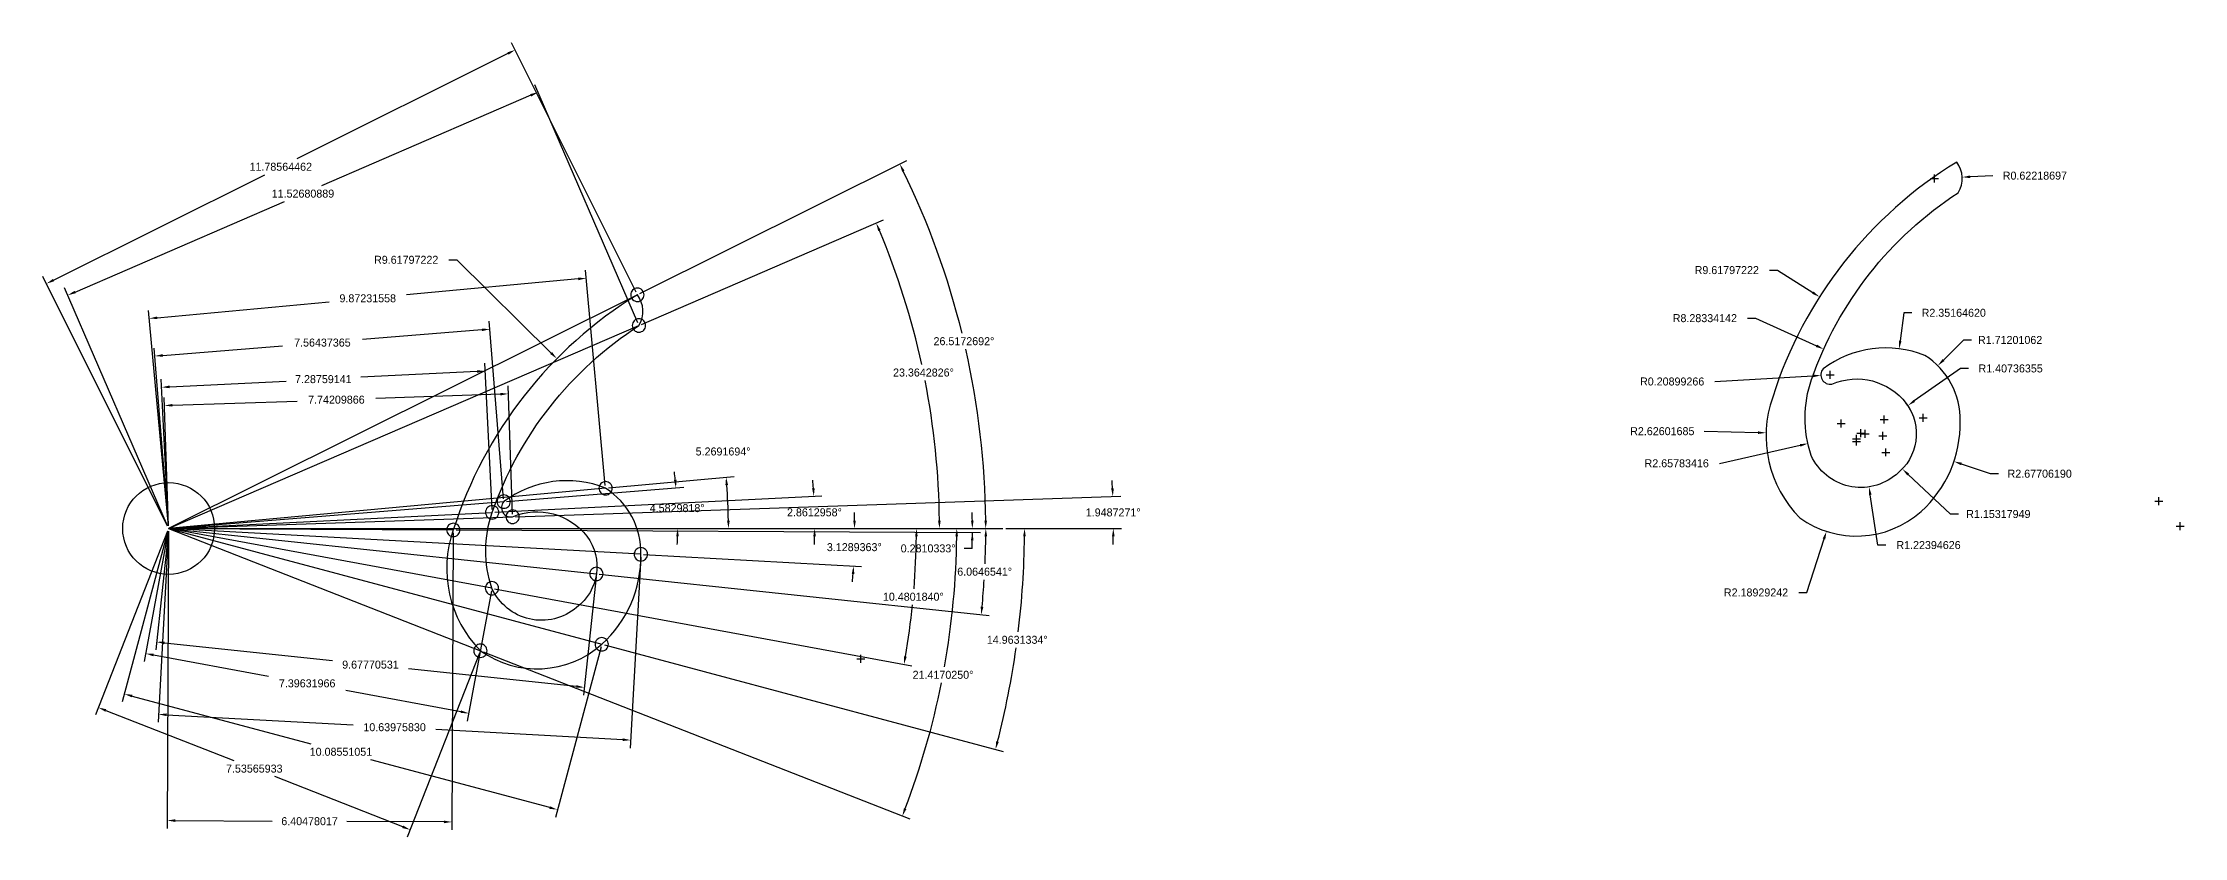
# Model space of a CAD drawing. Extents: x -28 to 148, y -35 to 11.
# Drawn here: x 99.7 to 147.88, y -6.95 to 10.94 of the extents above; entities that cross this region are included whole.
import ezdxf

# ---------------------------------------------------------------- set-up
doc = ezdxf.new("R2010")
doc.units = 0
doc.header["$MEASUREMENT"] = 0
doc.layers.get('0').update_dxf_attribs({"linetype": 'CONTINUOUS'})
doc.layers.get('Defpoints').update_dxf_attribs({"linetype": 'CONTINUOUS'})
doc.layers.add('DIMENSIONS', color=2, linetype='CONTINUOUS')
doc.layers.add('STRIPE-WHITE', color=7, linetype='CONTINUOUS')
doc.dimstyles.get("Standard").update_dxf_attribs({"dimtxt": 0.18, "dimasz": 0.18, "dimexe": 0.18, "dimexo": 0.0625, "dimgap": 0.09, "dimtad": 0, "dimtih": 1, "dimtoh": 1, "dimdec": 4, "dimzin": 0, "dimdsep": 46, "dimtxsty": 'Standard', "dimcen": 0.09, "dimadec": 0, "dimazin": 0, "dimtfac": 1, "dimtdec": 4, "dimtofl": 0, "dimtmove": 2, "dimatfit": 3, "dimfxl": 1, "dimtolj": 1, "dimtzin": 0, "dimarcsym": 0})

# ---------------------------------------------------------------- blocks, each defined once
blk = doc.blocks.new('*D125')
at = {"layer": 'Defpoints', "color": 0, "transparency": 16777216}
for p in [(110.327, 10.775), (113.077, 5.262), (102.532, 0)]:
    blk.add_point(p, dxfattribs=at)
at = {"layer": 'DIMENSIONS', "color": 0, "lineweight": -2, "transparency": 16777216}
for p, q in [((110.166, 10.694), (105.415, 8.324)), ((113.05, 5.318), (110.246, 10.936)), ((99.942, 5.593), (104.693, 7.964)), ((102.504, 0.056), (99.701, 5.674))]:
    blk.add_line(p, q, dxfattribs=at)
at = {"layer": 'DIMENSIONS', "color": 0, "transparency": 16777216}
for points in [[(110.152, 10.721), (110.179, 10.668), (110.327, 10.775)], [(99.929, 5.62), (99.955, 5.566), (99.781, 5.513)]]:
    blk.add_solid(points, dxfattribs=at)
at = {"layer": 'DIMENSIONS', "color": 0, "transparency": 16777216, "insert": (105.054, 8.144), "char_height": 0.18, "attachment_point": 5}
blk.add_mtext('\\A1;11.78564462', dxfattribs=at)
blk = doc.blocks.new('*D126')
at = {"layer": 'Defpoints', "color": 0, "transparency": 16777216}
for p in [(110.844, 9.824), (113.113, 4.571), (102.532, 0)]:
    blk.add_point(p, dxfattribs=at)
at = {"layer": 'DIMENSIONS', "color": 0, "lineweight": -2, "transparency": 16777216}
for p, q in [((110.679, 9.753), (105.97, 7.719)), ((113.088, 4.629), (110.773, 9.989)), ((100.428, 5.324), (105.137, 7.359)), ((102.507, 0.057), (100.191, 5.418))]:
    blk.add_line(p, q, dxfattribs=at)
at = {"layer": 'DIMENSIONS', "color": 0, "transparency": 16777216}
for points in [[(110.667, 9.78), (110.691, 9.725), (110.844, 9.824)], [(100.416, 5.352), (100.44, 5.297), (100.262, 5.253)]]:
    blk.add_solid(points, dxfattribs=at)
at = {"layer": 'DIMENSIONS', "color": 0, "transparency": 16777216, "insert": (105.553, 7.539), "char_height": 0.18, "attachment_point": 5}
blk.add_mtext('\\A1;11.52680889', dxfattribs=at)
blk = doc.blocks.new('*D127')
at = {"layer": 'Defpoints', "color": 0, "transparency": 16777216}
for p in [(102.532, 0), (108.936, -0.031), (102.499, -6.575)]:
    blk.add_point(p, dxfattribs=at)
at = {"layer": 'DIMENSIONS', "color": 0, "lineweight": -2, "transparency": 16777216}
for p, q in [((102.531, -0.062), (102.499, -6.755)), ((108.936, -0.094), (108.903, -6.787)), ((102.679, -6.576), (104.862, -6.587)), ((108.724, -6.606), (106.542, -6.595))]:
    blk.add_line(p, q, dxfattribs=at)
at = {"layer": 'DIMENSIONS', "color": 0, "transparency": 16777216}
for points in [[(102.68, -6.546), (102.679, -6.606), (102.499, -6.575)], [(108.724, -6.576), (108.724, -6.636), (108.904, -6.607)]]:
    blk.add_solid(points, dxfattribs=at)
at = {"layer": 'DIMENSIONS', "color": 0, "transparency": 16777216, "insert": (105.702, -6.591), "char_height": 0.18, "attachment_point": 5}
blk.add_mtext('\\A1;6.40478017', dxfattribs=at)
blk = doc.blocks.new('*D128')
at = {"layer": 'Defpoints', "color": 0, "transparency": 16777216}
for p in [(102.532, 0), (109.547, -2.752), (100.95, -4.031)]:
    blk.add_point(p, dxfattribs=at)
at = {"layer": 'DIMENSIONS', "color": 0, "lineweight": -2, "transparency": 16777216}
for p, q in [((102.509, -0.058), (100.885, -4.199)), ((109.524, -2.81), (107.9, -6.95)), ((101.118, -4.097), (103.999, -5.227)), ((107.798, -6.717), (104.917, -5.587))]:
    blk.add_line(p, q, dxfattribs=at)
at = {"layer": 'DIMENSIONS', "color": 0, "transparency": 16777216}
for points in [[(101.129, -4.069), (101.107, -4.125), (100.95, -4.031)], [(107.809, -6.689), (107.787, -6.745), (107.966, -6.783)]]:
    blk.add_solid(points, dxfattribs=at)
at = {"layer": 'DIMENSIONS', "color": 0, "transparency": 16777216, "insert": (104.458, -5.407), "char_height": 0.18, "attachment_point": 5}
blk.add_mtext('\\A1;7.53565933', dxfattribs=at)
blk = doc.blocks.new('*D129')
at = {"layer": 'Defpoints', "color": 0, "transparency": 16777216}
for p in [(102.532, 0), (112.275, -2.604), (101.536, -3.726)]:
    blk.add_point(p, dxfattribs=at)
at = {"layer": 'DIMENSIONS', "color": 0, "lineweight": -2, "transparency": 16777216}
for p, q in [((102.516, -0.06), (101.489, -3.9)), ((112.259, -2.664), (111.233, -6.504)), ((101.71, -3.772), (105.734, -4.848)), ((111.105, -6.283), (107.081, -5.208))]:
    blk.add_line(p, q, dxfattribs=at)
at = {"layer": 'DIMENSIONS', "color": 0, "transparency": 16777216}
for points in [[(101.717, -3.743), (101.702, -3.801), (101.536, -3.726)], [(111.113, -6.255), (111.098, -6.312), (111.279, -6.33)]]:
    blk.add_solid(points, dxfattribs=at)
at = {"layer": 'DIMENSIONS', "color": 0, "transparency": 16777216, "insert": (106.408, -5.028), "char_height": 0.18, "attachment_point": 5}
blk.add_mtext('\\A1;10.08551051', dxfattribs=at)
blk = doc.blocks.new('*D130')
at = {"layer": 'Defpoints', "color": 0, "transparency": 16777216}
for p in [(102.532, 0), (109.805, -1.345), (102.011, -2.814)]:
    blk.add_point(p, dxfattribs=at)
at = {"layer": 'DIMENSIONS', "color": 0, "lineweight": -2, "transparency": 16777216}
for p, q in [((102.52, -0.061), (101.978, -2.991)), ((109.793, -1.407), (109.251, -4.337)), ((102.188, -2.847), (104.778, -3.326)), ((109.107, -4.127), (106.518, -3.648))]:
    blk.add_line(p, q, dxfattribs=at)
at = {"layer": 'DIMENSIONS', "color": 0, "transparency": 16777216}
for points in [[(102.193, -2.818), (102.183, -2.877), (102.011, -2.814)], [(109.112, -4.097), (109.102, -4.156), (109.284, -4.16)]]:
    blk.add_solid(points, dxfattribs=at)
at = {"layer": 'DIMENSIONS', "color": 0, "transparency": 16777216, "insert": (105.648, -3.487), "char_height": 0.18, "attachment_point": 5}
blk.add_mtext('\\A1;7.39631966', dxfattribs=at)
blk = doc.blocks.new('*D131')
at = {"layer": 'Defpoints', "color": 0, "transparency": 16777216}
for p in [(102.532, 0), (113.156, -0.581), (102.303, -4.184)]:
    blk.add_point(p, dxfattribs=at)
at = {"layer": 'DIMENSIONS', "color": 0, "lineweight": -2, "transparency": 16777216}
for p, q in [((102.528, -0.062), (102.293, -4.364)), ((113.152, -0.643), (112.917, -4.945)), ((102.483, -4.194), (106.685, -4.424)), ((112.747, -4.755), (108.545, -4.525))]:
    blk.add_line(p, q, dxfattribs=at)
at = {"layer": 'DIMENSIONS', "color": 0, "transparency": 16777216}
for points in [[(102.484, -4.164), (102.481, -4.224), (102.303, -4.184)], [(112.749, -4.725), (112.745, -4.785), (112.927, -4.765)]]:
    blk.add_solid(points, dxfattribs=at)
at = {"layer": 'DIMENSIONS', "color": 0, "transparency": 16777216, "insert": (107.615, -4.475), "char_height": 0.18, "attachment_point": 5}
blk.add_mtext('\\A1;10.63975830', dxfattribs=at)
blk = doc.blocks.new('*D132')
at = {"layer": 'Defpoints', "color": 0, "transparency": 16777216}
for p in [(102.532, 0), (112.155, -1.022), (102.26, -2.555)]:
    blk.add_point(p, dxfattribs=at)
at = {"layer": 'DIMENSIONS', "color": 0, "lineweight": -2, "transparency": 16777216}
for p, q in [((102.525, -0.062), (102.241, -2.734)), ((112.149, -1.085), (111.865, -3.756)), ((102.439, -2.574), (106.217, -2.975)), ((111.705, -3.558), (107.927, -3.157))]:
    blk.add_line(p, q, dxfattribs=at)
at = {"layer": 'DIMENSIONS', "color": 0, "transparency": 16777216}
for points in [[(102.442, -2.544), (102.436, -2.603), (102.26, -2.555)], [(111.708, -3.528), (111.702, -3.588), (111.884, -3.577)]]:
    blk.add_solid(points, dxfattribs=at)
at = {"layer": 'DIMENSIONS', "color": 0, "transparency": 16777216, "insert": (107.072, -3.066), "char_height": 0.18, "attachment_point": 5}
blk.add_mtext('\\A1;9.67770531', dxfattribs=at)
blk = doc.blocks.new('*D133')
at = {"layer": 'Defpoints', "color": 0, "transparency": 16777216}
for p in [(102.096, 4.729), (112.362, 0.907), (102.532, 0)]:
    blk.add_point(p, dxfattribs=at)
at = {"layer": 'DIMENSIONS', "color": 0, "lineweight": -2, "transparency": 16777216}
for p, q in [((112.356, 0.969), (111.91, 5.815)), ((111.747, 5.619), (107.881, 5.263)), ((102.526, 0.062), (102.079, 4.908)), ((102.275, 4.746), (106.141, 5.102))]:
    blk.add_line(p, q, dxfattribs=at)
at = {"layer": 'DIMENSIONS', "color": 0, "transparency": 16777216}
for points in [[(111.744, 5.649), (111.75, 5.589), (111.926, 5.636)], [(102.272, 4.775), (102.277, 4.716), (102.096, 4.729)]]:
    blk.add_solid(points, dxfattribs=at)
at = {"layer": 'DIMENSIONS', "color": 0, "transparency": 16777216, "insert": (107.011, 5.182), "char_height": 0.18, "attachment_point": 5}
blk.add_mtext('\\A1;9.87231558', dxfattribs=at)
blk = doc.blocks.new('*D134')
at = {"layer": 'Defpoints', "color": 0, "transparency": 16777216}
for p in [(102.22, 3.883), (110.072, 0.604), (102.532, 0)]:
    blk.add_point(p, dxfattribs=at)
at = {"layer": 'DIMENSIONS', "color": 0, "lineweight": -2, "transparency": 16777216}
for p, q in [((109.581, 4.473), (106.891, 4.257)), ((110.067, 0.667), (109.746, 4.666)), ((102.527, 0.062), (102.206, 4.062)), ((102.4, 3.897), (105.091, 4.113))]:
    blk.add_line(p, q, dxfattribs=at)
at = {"layer": 'DIMENSIONS', "color": 0, "transparency": 16777216}
for points in [[(109.579, 4.503), (109.584, 4.443), (109.761, 4.487)], [(102.397, 3.927), (102.402, 3.867), (102.22, 3.883)]]:
    blk.add_solid(points, dxfattribs=at)
at = {"layer": 'DIMENSIONS', "color": 0, "transparency": 16777216, "insert": (105.991, 4.185), "char_height": 0.18, "attachment_point": 5}
blk.add_mtext('\\A1;7.56437365', dxfattribs=at)
blk = doc.blocks.new('*D135')
at = {"layer": 'Defpoints', "color": 0, "transparency": 16777216}
for p in [(102.373, 3.18), (102.532, 0), (109.81, 0.364)]:
    blk.add_point(p, dxfattribs=at)
at = {"layer": 'DIMENSIONS', "color": 0, "lineweight": -2, "transparency": 16777216}
for p, q in [((109.471, 3.535), (106.852, 3.404)), ((109.807, 0.426), (109.642, 3.723)), ((102.529, 0.062), (102.364, 3.36)), ((102.552, 3.189), (105.172, 3.32))]:
    blk.add_line(p, q, dxfattribs=at)
at = {"layer": 'DIMENSIONS', "color": 0, "transparency": 16777216}
for points in [[(109.47, 3.565), (109.473, 3.505), (109.651, 3.544)], [(102.551, 3.219), (102.554, 3.159), (102.373, 3.18)]]:
    blk.add_solid(points, dxfattribs=at)
at = {"layer": 'DIMENSIONS', "color": 0, "transparency": 16777216, "insert": (106.012, 3.362), "char_height": 0.18, "attachment_point": 5}
blk.add_mtext('\\A1;7.28759141', dxfattribs=at)
blk = doc.blocks.new('*D136')
at = {"layer": 'Defpoints', "color": 0, "transparency": 16777216}
for p in [(102.437, 2.768), (102.532, 0), (110.269, 0.263)]:
    blk.add_point(p, dxfattribs=at)
at = {"layer": 'DIMENSIONS', "color": 0, "lineweight": -2, "transparency": 16777216}
for p, q in [((102.53, 0.062), (102.431, 2.948)), ((109.995, 3.025), (107.191, 2.93)), ((110.267, 0.326), (110.169, 3.211)), ((102.617, 2.774), (105.421, 2.87))]:
    blk.add_line(p, q, dxfattribs=at)
at = {"layer": 'DIMENSIONS', "color": 0, "transparency": 16777216}
for points in [[(109.994, 3.055), (109.996, 2.995), (110.175, 3.032)], [(102.616, 2.804), (102.618, 2.744), (102.437, 2.768)]]:
    blk.add_solid(points, dxfattribs=at)
at = {"layer": 'DIMENSIONS', "color": 0, "transparency": 16777216, "insert": (106.306, 2.9), "char_height": 0.18, "attachment_point": 5}
blk.add_mtext('\\A1;7.74209866', dxfattribs=at)
blk = doc.blocks.new('*D137')
at = {"layer": 'Defpoints', "color": 0, "transparency": 16777216}
for p in [(113.077, 5.262), (120.697, 2.825), (102.532, 0), (102.532, 0), (121.301, 0)]:
    blk.add_point(p, dxfattribs=at)
at = {"layer": 'DIMENSIONS', "color": 0, "lineweight": -2, "transparency": 16777216}
blk.add_line((113.133, 5.29), (119.142, 8.288), dxfattribs=at)
for start, end in [(13.8357, 25.9563), (0.561, 12.6829)]:
    blk.add_arc((102.532, 0), 18.383, start, end, dxfattribs=at)
at = {"layer": 'DIMENSIONS', "color": 0, "transparency": 16777216}
for points in [[(119.034, 8.033), (119.088, 8.059), (118.981, 8.208)], [(120.944, 0.18), (120.884, 0.18), (120.915, 0)]]:
    blk.add_solid(points, dxfattribs=at)
at = {"layer": 'DIMENSIONS', "color": 0, "transparency": 16777216, "insert": (120.425, 4.216), "char_height": 0.18, "attachment_point": 5}
blk.add_mtext('\\A1;26.5172692°', dxfattribs=at)
blk = doc.blocks.new('*D138')
at = {"layer": 'Defpoints', "color": 0, "transparency": 16777216}
for p in [(113.113, 4.571), (119.713, 2.35), (102.532, 0), (102.532, 0), (121.301, 0)]:
    blk.add_point(p, dxfattribs=at)
at = {"layer": 'DIMENSIONS', "color": 0, "lineweight": -2, "transparency": 16777216}
blk.add_line((113.171, 4.596), (118.617, 6.949), dxfattribs=at)
for start, end in [(12.2901, 22.7696), (0.5947, 11.0755)]:
    blk.add_arc((102.532, 0), 17.342, start, end, dxfattribs=at)
at = {"layer": 'DIMENSIONS', "color": 0, "transparency": 16777216}
for points in [[(118.494, 6.7), (118.549, 6.723), (118.451, 6.877)], [(119.902, 0.18), (119.842, 0.18), (119.873, 0)]]:
    blk.add_solid(points, dxfattribs=at)
at = {"layer": 'DIMENSIONS', "color": 0, "transparency": 16777216, "insert": (119.514, 3.511), "char_height": 0.18, "attachment_point": 5}
blk.add_mtext('\\A1;23.3642826°', dxfattribs=at)
blk = doc.blocks.new('*D140')
at = {"layer": 'Defpoints', "color": 0, "transparency": 16777216}
for p in [(102.532, 0), (102.532, 0), (121.301, 0), (108.936, -0.031), (120.614, -0.03)]:
    blk.add_point(p, dxfattribs=at)
at = {"layer": 'DIMENSIONS', "color": 0, "lineweight": -2, "transparency": 16777216}
for p, q in [((108.999, -0.032), (120.794, -0.09)), ((120.609, -0.449), (120.429, -0.449))]:
    blk.add_line(p, q, dxfattribs=at)
for start, end in [(0.5703, 1.1407), (358.5783, 359.719), (358.5783, 359.1486)]:
    blk.add_arc((102.532, 0), 18.083, start, end, dxfattribs=at)
at = {"layer": 'DIMENSIONS', "color": 0, "transparency": 16777216}
for points in [[(120.643, 0.18), (120.583, 0.18), (120.614, 0)], [(120.582, -0.268), (120.642, -0.269), (120.614, -0.089)]]:
    blk.add_solid(points, dxfattribs=at)
at = {"layer": 'DIMENSIONS', "color": 0, "transparency": 16777216, "insert": (119.619, -0.449), "char_height": 0.18, "attachment_point": 5}
blk.add_mtext('\\A1;0.2810333°', dxfattribs=at)
blk = doc.blocks.new('*D141')
at = {"layer": 'Defpoints', "color": 0, "transparency": 16777216}
for p in [(102.532, 0), (102.532, 0), (121.301, 0), (113.156, -0.581), (117.954, -0.562)]:
    blk.add_point(p, dxfattribs=at)
at = {"layer": 'DIMENSIONS', "color": 0, "lineweight": -2, "transparency": 16777216}
blk.add_line((113.218, -0.584), (118.12, -0.852), dxfattribs=at)
for start, end in [(0.6683, 1.3366), (355.5345, 356.2028)]:
    blk.add_arc((102.532, 0), 15.432, start, end, dxfattribs=at)
at = {"layer": 'DIMENSIONS', "color": 0, "transparency": 16777216}
for points in [[(117.993, 0.18), (117.933, 0.18), (117.964, 0)], [(117.9, -1.02), (117.96, -1.024), (117.941, -0.842)]]:
    blk.add_solid(points, dxfattribs=at)
at = {"layer": 'DIMENSIONS', "color": 0, "transparency": 16777216, "insert": (117.958, -0.421), "char_height": 0.18, "attachment_point": 5}
blk.add_mtext('\\A1;3.1289363°', dxfattribs=at)
blk = doc.blocks.new('*D142')
at = {"layer": 'Defpoints', "color": 0, "transparency": 16777216}
for p in [(102.532, 0), (102.532, 0), (121.301, 0), (112.155, -1.022), (120.871, -1.296)]:
    blk.add_point(p, dxfattribs=at)
at = {"layer": 'DIMENSIONS', "color": 0, "lineweight": -2, "transparency": 16777216}
blk.add_line((112.217, -1.029), (120.993, -1.961), dxfattribs=at)
for start, end in [(357.5293, 359.439), (354.4963, 356.4058)]:
    blk.add_arc((102.532, 0), 18.385, start, end, dxfattribs=at)
at = {"layer": 'DIMENSIONS', "color": 0, "transparency": 16777216}
for points in [[(120.886, -0.18), (120.946, -0.18), (120.917, 0)], [(120.862, -1.766), (120.802, -1.76), (120.814, -1.942)]]:
    blk.add_solid(points, dxfattribs=at)
at = {"layer": 'DIMENSIONS', "color": 0, "transparency": 16777216, "insert": (120.891, -0.973), "char_height": 0.18, "attachment_point": 5}
blk.add_mtext('\\A1;6.0646541°', dxfattribs=at)
blk = doc.blocks.new('*D143')
at = {"layer": 'Defpoints', "color": 0, "transparency": 16777216}
for p in [(102.532, 0), (102.532, 0), (121.301, 0), (112.275, -2.604), (121.497, -3.336)]:
    blk.add_point(p, dxfattribs=at)
at = {"layer": 'DIMENSIONS', "color": 0, "lineweight": -2, "transparency": 16777216}
for p, q in [((121.364, 0), (121.968, 0)), ((112.336, -2.62), (121.309, -5.018))]:
    blk.add_line(p, q, dxfattribs=at)
for start, end in [(353.0583, 359.4644), (345.5725, 351.9779)]:
    blk.add_arc((102.532, 0), 19.256, start, end, dxfattribs=at)
at = {"layer": 'DIMENSIONS', "color": 0, "transparency": 16777216}
for points in [[(121.757, -0.18), (121.817, -0.18), (121.788, 0)], [(121.209, -4.805), (121.151, -4.79), (121.135, -4.972)]]:
    blk.add_solid(points, dxfattribs=at)
at = {"layer": 'DIMENSIONS', "color": 0, "transparency": 16777216, "insert": (121.624, -2.507), "char_height": 0.18, "attachment_point": 5}
blk.add_mtext('\\A1;14.9631334°', dxfattribs=at)
blk = doc.blocks.new('*D144')
at = {"layer": 'Defpoints', "color": 0, "transparency": 16777216}
for p in [(102.532, 0), (102.532, 0), (121.301, 0), (109.805, -1.345), (119.231, -2.047)]:
    blk.add_point(p, dxfattribs=at)
at = {"layer": 'DIMENSIONS', "color": 0, "lineweight": -2, "transparency": 16777216}
blk.add_line((109.866, -1.357), (119.252, -3.093), dxfattribs=at)
for start, end in [(355.3752, 359.387), (350.1328, 354.144)]:
    blk.add_arc((102.532, 0), 16.824, start, end, dxfattribs=at)
at = {"layer": 'DIMENSIONS', "color": 0, "transparency": 16777216}
for points in [[(119.325, -0.18), (119.385, -0.18), (119.356, 0)], [(119.137, -2.888), (119.078, -2.878), (119.075, -3.06)]]:
    blk.add_solid(points, dxfattribs=at)
at = {"layer": 'DIMENSIONS', "color": 0, "transparency": 16777216, "insert": (119.286, -1.537), "char_height": 0.18, "attachment_point": 5}
blk.add_mtext('\\A1;10.4801840°', dxfattribs=at)
blk = doc.blocks.new('*D145')
at = {"layer": 'Defpoints', "color": 0, "transparency": 16777216}
for p in [(102.532, 0), (102.532, 0), (121.301, 0), (109.547, -2.752), (119.715, -4.373)]:
    blk.add_point(p, dxfattribs=at)
at = {"layer": 'DIMENSIONS', "color": 0, "lineweight": -2, "transparency": 16777216}
blk.add_line((109.605, -2.774), (119.206, -6.54), dxfattribs=at)
for start, end in [(349.8829, 359.4184), (339.1646, 348.6989)]:
    blk.add_arc((102.532, 0), 17.731, start, end, dxfattribs=at)
at = {"layer": 'DIMENSIONS', "color": 0, "transparency": 16777216}
for points in [[(120.232, -0.18), (120.292, -0.18), (120.263, 0)], [(119.131, -6.318), (119.075, -6.296), (119.038, -6.475)]]:
    blk.add_solid(points, dxfattribs=at)
at = {"layer": 'DIMENSIONS', "color": 0, "transparency": 16777216, "insert": (119.954, -3.295), "char_height": 0.18, "attachment_point": 5}
blk.add_mtext('\\A1;21.4170250°', dxfattribs=at)
blk = doc.blocks.new('*D146')
at = {"layer": 'Defpoints', "color": 0, "transparency": 16777216}
for p in [(112.362, 0.907), (102.532, 0), (102.532, 0), (115.12, 0.386), (121.301, 0)]:
    blk.add_point(p, dxfattribs=at)
at = {"layer": 'DIMENSIONS', "color": 0, "lineweight": -2, "transparency": 16777216}
blk.add_line((112.424, 0.912), (115.252, 1.173), dxfattribs=at)
blk.add_arc((102.532, 0), 12.594, 0.8189, 4.4503, dxfattribs=at)
at = {"layer": 'DIMENSIONS', "color": 0, "transparency": 16777216}
for points in [[(115.058, 0.975), (115.118, 0.98), (115.073, 1.157)], [(115.155, 0.18), (115.095, 0.18), (115.126, 0)]]:
    blk.add_solid(points, dxfattribs=at)
at = {"layer": 'DIMENSIONS', "color": 0, "transparency": 16777216, "insert": (115.006, 1.733), "char_height": 0.18, "attachment_point": 5}
blk.add_mtext('\\A1;5.2691694°', dxfattribs=at)
blk = doc.blocks.new('*D147')
at = {"layer": 'Defpoints', "color": 0, "transparency": 16777216}
for p in [(110.072, 0.604), (102.532, 0), (102.532, 0), (113.978, 0.305), (121.301, 0)]:
    blk.add_point(p, dxfattribs=at)
at = {"layer": 'DIMENSIONS', "color": 0, "lineweight": -2, "transparency": 16777216}
blk.add_line((110.134, 0.609), (114.125, 0.929), dxfattribs=at)
for start, end in [(5.4837, 6.3844), (358.1986, 359.0993)]:
    blk.add_arc((102.532, 0), 11.45, start, end, dxfattribs=at)
at = {"layer": 'DIMENSIONS', "color": 0, "transparency": 16777216}
for points in [[(113.959, 1.097), (113.899, 1.092), (113.945, 0.915)], [(113.95, -0.18), (114.01, -0.18), (113.982, 0)]]:
    blk.add_solid(points, dxfattribs=at)
at = {"layer": 'DIMENSIONS', "color": 0, "transparency": 16777216, "insert": (113.973, 0.458), "char_height": 0.18, "attachment_point": 5}
blk.add_mtext('\\A1;4.5829818°', dxfattribs=at)
blk = doc.blocks.new('*D148')
at = {"layer": 'Defpoints', "color": 0, "transparency": 16777216}
for p in [(102.532, 0), (102.532, 0), (109.81, 0.364), (117.063, 0.242), (121.301, 0)]:
    blk.add_point(p, dxfattribs=at)
at = {"layer": 'DIMENSIONS', "color": 0, "lineweight": -2, "transparency": 16777216}
blk.add_line((109.873, 0.367), (117.227, 0.734), dxfattribs=at)
for start, end in [(3.5709, 4.2805), (358.5808, 359.2904)]:
    blk.add_arc((102.532, 0), 14.534, start, end, dxfattribs=at)
at = {"layer": 'DIMENSIONS', "color": 0, "transparency": 16777216}
for points in [[(117.067, 0.907), (117.007, 0.904), (117.047, 0.725)], [(117.034, -0.18), (117.094, -0.18), (117.065, 0)]]:
    blk.add_solid(points, dxfattribs=at)
at = {"layer": 'DIMENSIONS', "color": 0, "transparency": 16777216, "insert": (117.061, 0.363), "char_height": 0.18, "attachment_point": 5}
blk.add_mtext('\\A1;2.8612958°', dxfattribs=at)
blk = doc.blocks.new('*D149')
at = {"layer": 'Defpoints', "color": 0, "transparency": 16777216}
for p in [(102.532, 0), (102.532, 0), (110.269, 0.263), (121.301, 0), (123.785, 0.241)]:
    blk.add_point(p, dxfattribs=at)
at = {"layer": 'DIMENSIONS', "color": 0, "lineweight": -2, "transparency": 16777216}
for p, q in [((110.332, 0.265), (123.953, 0.729)), ((121.364, 0), (123.966, 0))]:
    blk.add_line(p, q, dxfattribs=at)
for start, end in [(2.434, 2.9192), (359.0295, 359.5148)]:
    blk.add_arc((102.532, 0), 21.254, start, end, dxfattribs=at)
at = {"layer": 'DIMENSIONS', "color": 0, "transparency": 16777216}
for points in [[(123.797, 0.904), (123.737, 0.901), (123.774, 0.723)], [(123.755, -0.18), (123.815, -0.18), (123.786, 0)]]:
    blk.add_solid(points, dxfattribs=at)
at = {"layer": 'DIMENSIONS', "color": 0, "transparency": 16777216, "insert": (123.783, 0.361), "char_height": 0.18, "attachment_point": 5}
blk.add_mtext('\\A1;1.9487271°', dxfattribs=at)
blk = doc.blocks.new('*D150')
at = {"layer": 'Defpoints', "color": 0, "transparency": 16777216}
for p in [(111.265, 3.825), (118.105, -2.938)]:
    blk.add_point(p, dxfattribs=at)
at = {"layer": 'DIMENSIONS', "color": 0, "lineweight": -2, "transparency": 16777216}
for p, q in [((108.836, 6.049), (109.016, 6.049)), ((109.016, 6.049), (111.137, 3.951)), ((118.105, -3.028), (118.105, -2.848)), ((118.015, -2.938), (118.195, -2.938))]:
    blk.add_line(p, q, dxfattribs=at)
at = {"layer": 'DIMENSIONS', "color": 0, "transparency": 16777216}
blk.add_solid([(111.159, 3.973), (111.116, 3.93), (111.265, 3.825)], dxfattribs=at)
at = {"layer": 'DIMENSIONS', "color": 0, "transparency": 16777216, "insert": (107.876, 6.049), "char_height": 0.18, "attachment_point": 5}
blk.add_mtext('\\A1;R9.61797222', dxfattribs=at)
blk = doc.blocks.new('*D151')
at = {"layer": 'Defpoints', "color": 0, "transparency": 16777216}
for p in [(138.472, 2.154), (141.097, 2.086)]:
    blk.add_point(p, dxfattribs=at)
at = {"layer": 'DIMENSIONS', "color": 0, "lineweight": -2, "transparency": 16777216}
for p, q in [((137.082, 2.19), (138.292, 2.158)), ((141.007, 2.086), (141.187, 2.086)), ((141.097, 1.996), (141.097, 2.176))]:
    blk.add_line(p, q, dxfattribs=at)
at = {"layer": 'DIMENSIONS', "color": 0, "transparency": 16777216}
blk.add_solid([(138.293, 2.188), (138.291, 2.128), (138.472, 2.154)], dxfattribs=at)
at = {"layer": 'DIMENSIONS', "color": 0, "transparency": 16777216, "insert": (136.137, 2.19), "char_height": 0.18, "attachment_point": 5}
blk.add_mtext('\\A1;R2.62601685', dxfattribs=at)
blk = doc.blocks.new('*D152')
at = {"layer": 'Defpoints', "color": 0, "transparency": 16777216}
for p in [(140.505, 2.019), (139.831, -0.064)]:
    blk.add_point(p, dxfattribs=at)
at = {"layer": 'DIMENSIONS', "color": 0, "lineweight": -2, "transparency": 16777216}
for p, q in [((140.415, 2.019), (140.595, 2.019)), ((140.505, 1.929), (140.505, 2.109)), ((139.386, -1.441), (139.776, -0.236)), ((139.206, -1.441), (139.386, -1.441))]:
    blk.add_line(p, q, dxfattribs=at)
at = {"layer": 'DIMENSIONS', "color": 0, "transparency": 16777216}
blk.add_solid([(139.747, -0.226), (139.804, -0.245), (139.831, -0.064)], dxfattribs=at)
at = {"layer": 'DIMENSIONS', "color": 0, "transparency": 16777216, "insert": (138.246, -1.441), "char_height": 0.18, "attachment_point": 5}
blk.add_mtext('\\A1;R2.18929242', dxfattribs=at)
blk = doc.blocks.new('*D153')
at = {"layer": 'Defpoints', "color": 0, "transparency": 16777216}
for p in [(140.163, 2.367), (142.699, 1.51)]:
    blk.add_point(p, dxfattribs=at)
at = {"layer": 'DIMENSIONS', "color": 0, "lineweight": -2, "transparency": 16777216}
for p, q in [((140.163, 2.277), (140.163, 2.457)), ((140.073, 2.367), (140.253, 2.367)), ((143.518, 1.233), (142.87, 1.452)), ((143.698, 1.233), (143.518, 1.233))]:
    blk.add_line(p, q, dxfattribs=at)
at = {"layer": 'DIMENSIONS', "color": 0, "transparency": 16777216}
blk.add_solid([(142.879, 1.481), (142.86, 1.424), (142.699, 1.51)], dxfattribs=at)
at = {"layer": 'DIMENSIONS', "color": 0, "transparency": 16777216, "insert": (144.628, 1.233), "char_height": 0.18, "attachment_point": 5}
blk.add_mtext('\\A1;R2.67706190', dxfattribs=at)
blk = doc.blocks.new('*D154')
at = {"layer": 'Defpoints', "color": 0, "transparency": 16777216}
for p in [(142.336, 3.665), (141.128, 2.451)]:
    blk.add_point(p, dxfattribs=at)
at = {"layer": 'DIMENSIONS', "color": 0, "lineweight": -2, "transparency": 16777216}
for p, q in [((142.913, 4.244), (142.463, 3.792)), ((143.093, 4.244), (142.913, 4.244)), ((141.038, 2.451), (141.218, 2.451)), ((141.128, 2.361), (141.128, 2.541))]:
    blk.add_line(p, q, dxfattribs=at)
at = {"layer": 'DIMENSIONS', "color": 0, "transparency": 16777216}
blk.add_solid([(142.442, 3.814), (142.484, 3.771), (142.336, 3.665)], dxfattribs=at)
at = {"layer": 'DIMENSIONS', "color": 0, "transparency": 16777216, "insert": (143.963, 4.244), "char_height": 0.18, "attachment_point": 5}
blk.add_mtext('\\A1;R1.71201062', dxfattribs=at)
blk = doc.blocks.new('*D155')
at = {"layer": 'Defpoints', "color": 0, "transparency": 16777216}
for p in [(141.467, 4.047), (141.169, 1.715)]:
    blk.add_point(p, dxfattribs=at)
at = {"layer": 'DIMENSIONS', "color": 0, "lineweight": -2, "transparency": 16777216}
for p, q in [((141.57, 4.856), (141.49, 4.226)), ((141.75, 4.856), (141.57, 4.856)), ((141.079, 1.715), (141.259, 1.715)), ((141.169, 1.625), (141.169, 1.805))]:
    blk.add_line(p, q, dxfattribs=at)
at = {"layer": 'DIMENSIONS', "color": 0, "transparency": 16777216}
blk.add_solid([(141.46, 4.23), (141.52, 4.222), (141.467, 4.047)], dxfattribs=at)
at = {"layer": 'DIMENSIONS', "color": 0, "transparency": 16777216, "insert": (142.695, 4.856), "char_height": 0.18, "attachment_point": 5}
blk.add_mtext('\\A1;R2.35164620', dxfattribs=at)
blk = doc.blocks.new('*D156')
at = {"layer": 'Defpoints', "color": 0, "transparency": 16777216}
for p in [(139.706, 3.446), (139.915, 3.458)]:
    blk.add_point(p, dxfattribs=at)
at = {"layer": 'DIMENSIONS', "color": 0, "lineweight": -2, "transparency": 16777216}
for p, q in [((137.319, 3.309), (139.527, 3.436)), ((139.825, 3.458), (140.005, 3.458)), ((139.915, 3.368), (139.915, 3.548))]:
    blk.add_line(p, q, dxfattribs=at)
at = {"layer": 'DIMENSIONS', "color": 0, "transparency": 16777216}
blk.add_solid([(139.525, 3.466), (139.528, 3.406), (139.706, 3.446)], dxfattribs=at)
at = {"layer": 'DIMENSIONS', "color": 0, "transparency": 16777216, "insert": (136.359, 3.309), "char_height": 0.18, "attachment_point": 5}
blk.add_mtext('\\A1;R0.20899266', dxfattribs=at)
blk = doc.blocks.new('*D157')
at = {"layer": 'Defpoints', "color": 0, "transparency": 16777216}
for p in [(141.66, 2.768), (140.508, 1.96)]:
    blk.add_point(p, dxfattribs=at)
at = {"layer": 'DIMENSIONS', "color": 0, "lineweight": -2, "transparency": 16777216}
for p, q in [((142.849, 3.603), (141.807, 2.872)), ((143.029, 3.603), (142.849, 3.603)), ((140.418, 1.96), (140.598, 1.96)), ((140.508, 1.87), (140.508, 2.05))]:
    blk.add_line(p, q, dxfattribs=at)
blk.add_arc((140.508, 1.96), 1.407, 27.7536, 37.5098, dxfattribs=at)
at = {"layer": 'DIMENSIONS', "color": 0, "transparency": 16777216}
blk.add_solid([(141.79, 2.896), (141.824, 2.847), (141.66, 2.768)], dxfattribs=at)
at = {"layer": 'DIMENSIONS', "color": 0, "transparency": 16777216, "insert": (143.974, 3.603), "char_height": 0.18, "attachment_point": 5}
blk.add_mtext('\\A1;R1.40736355', dxfattribs=at)
blk = doc.blocks.new('*D158')
at = {"layer": 'Defpoints', "color": 0, "transparency": 16777216}
for p in [(140.698, 2.13), (141.538, 1.341)]:
    blk.add_point(p, dxfattribs=at)
at = {"layer": 'DIMENSIONS', "color": 0, "lineweight": -2, "transparency": 16777216}
for p, q in [((140.608, 2.13), (140.788, 2.13)), ((140.698, 2.04), (140.698, 2.22)), ((142.618, 0.325), (141.669, 1.217)), ((142.798, 0.325), (142.618, 0.325))]:
    blk.add_line(p, q, dxfattribs=at)
at = {"layer": 'DIMENSIONS', "color": 0, "transparency": 16777216}
blk.add_solid([(141.69, 1.239), (141.649, 1.195), (141.538, 1.341)], dxfattribs=at)
at = {"layer": 'DIMENSIONS', "color": 0, "transparency": 16777216, "insert": (143.698, 0.325), "char_height": 0.18, "attachment_point": 5}
blk.add_mtext('\\A1;R1.15317949', dxfattribs=at)
blk = doc.blocks.new('*D159')
at = {"layer": 'Defpoints', "color": 0, "transparency": 16777216}
for p in [(140.605, 2.147), (140.788, 0.936)]:
    blk.add_point(p, dxfattribs=at)
at = {"layer": 'DIMENSIONS', "color": 0, "lineweight": -2, "transparency": 16777216}
for p, q in [((140.515, 2.147), (140.695, 2.147)), ((140.605, 2.057), (140.605, 2.237)), ((140.987, -0.374), (140.815, 0.758)), ((141.167, -0.374), (140.987, -0.374))]:
    blk.add_line(p, q, dxfattribs=at)
at = {"layer": 'DIMENSIONS', "color": 0, "transparency": 16777216}
blk.add_solid([(140.845, 0.763), (140.786, 0.754), (140.788, 0.936)], dxfattribs=at)
at = {"layer": 'DIMENSIONS', "color": 0, "transparency": 16777216, "insert": (142.127, -0.374), "char_height": 0.18, "attachment_point": 5}
blk.add_mtext('\\A1;R1.22394626', dxfattribs=at)
blk = doc.blocks.new('*D160')
at = {"layer": 'Defpoints', "color": 0, "transparency": 16777216}
for p in [(142.008, 2.491), (139.414, 1.912)]:
    blk.add_point(p, dxfattribs=at)
at = {"layer": 'DIMENSIONS', "color": 0, "lineweight": -2, "transparency": 16777216}
for p, q in [((141.918, 2.491), (142.098, 2.491)), ((142.008, 2.401), (142.008, 2.581)), ((137.421, 1.467), (139.238, 1.873))]:
    blk.add_line(p, q, dxfattribs=at)
at = {"layer": 'DIMENSIONS', "color": 0, "transparency": 16777216}
blk.add_solid([(139.232, 1.902), (139.245, 1.844), (139.414, 1.912)], dxfattribs=at)
at = {"layer": 'DIMENSIONS', "color": 0, "transparency": 16777216, "insert": (136.461, 1.467), "char_height": 0.18, "attachment_point": 5}
blk.add_mtext('\\A1;R2.65783416', dxfattribs=at)
blk = doc.blocks.new('*D161')
at = {"layer": 'Defpoints', "color": 0, "transparency": 16777216}
for p in [(139.769, 4.039), (147.312, 0.616)]:
    blk.add_point(p, dxfattribs=at)
at = {"layer": 'DIMENSIONS', "color": 0, "lineweight": -2, "transparency": 16777216}
for p, q in [((138.055, 4.735), (138.235, 4.735)), ((138.235, 4.735), (139.605, 4.114)), ((147.222, 0.616), (147.402, 0.616)), ((147.312, 0.526), (147.312, 0.706))]:
    blk.add_line(p, q, dxfattribs=at)
at = {"layer": 'DIMENSIONS', "color": 0, "transparency": 16777216}
blk.add_solid([(139.618, 4.141), (139.593, 4.086), (139.769, 4.039)], dxfattribs=at)
at = {"layer": 'DIMENSIONS', "color": 0, "transparency": 16777216, "insert": (137.095, 4.735), "char_height": 0.18, "attachment_point": 5}
blk.add_mtext('\\A1;R8.28334142', dxfattribs=at)
blk = doc.blocks.new('*D162')
at = {"layer": 'Defpoints', "color": 0, "transparency": 16777216}
for p in [(142.263, 7.88), (142.884, 7.91)]:
    blk.add_point(p, dxfattribs=at)
at = {"layer": 'DIMENSIONS', "color": 0, "lineweight": -2, "transparency": 16777216}
for p, q in [((142.173, 7.88), (142.353, 7.88)), ((142.263, 7.79), (142.263, 7.97)), ((143.575, 7.944), (143.064, 7.919))]:
    blk.add_line(p, q, dxfattribs=at)
at = {"layer": 'DIMENSIONS', "color": 0, "transparency": 16777216}
blk.add_solid([(143.063, 7.949), (143.066, 7.889), (142.884, 7.91)], dxfattribs=at)
at = {"layer": 'DIMENSIONS', "color": 0, "transparency": 16777216, "insert": (144.52, 7.944), "char_height": 0.18, "attachment_point": 5}
blk.add_mtext('\\A1;R0.62218697', dxfattribs=at)
blk = doc.blocks.new('*D163')
at = {"layer": 'Defpoints', "color": 0, "transparency": 16777216}
for p in [(139.674, 5.215), (147.789, 0.052)]:
    blk.add_point(p, dxfattribs=at)
at = {"layer": 'DIMENSIONS', "color": 0, "lineweight": -2, "transparency": 16777216}
for p, q in [((138.548, 5.817), (138.728, 5.817)), ((138.728, 5.817), (139.522, 5.311)), ((147.699, 0.052), (147.879, 0.052)), ((147.789, -0.038), (147.789, 0.142))]:
    blk.add_line(p, q, dxfattribs=at)
at = {"layer": 'DIMENSIONS', "color": 0, "transparency": 16777216}
blk.add_solid([(139.538, 5.337), (139.506, 5.286), (139.674, 5.215)], dxfattribs=at)
at = {"layer": 'DIMENSIONS', "color": 0, "transparency": 16777216, "insert": (137.588, 5.817), "char_height": 0.18, "attachment_point": 5}
blk.add_mtext('\\A1;R9.61797222', dxfattribs=at)

msp = doc.modelspace()

# ---------------------------------------------------------------- linework, layer by layer
for p, q in [((113.07743046, 5.26190764), (102.5316376, 0)), ((102.5316376, 0), (113.11327148, 4.57125228)), ((112.36223532, 0.90662192), (102.5316376, 0)), ((102.5316376, 0), (110.07182534, 0.60441505)), ((102.5316376, 0), (109.81014361, 0.36378402)), ((102.5316376, 0), (110.26925868, 0.2632712)), ((102.5316376, 0), (108.93634072, -0.03141504)), ((113.15553448, -0.580751), (102.5316376, 0)), ((102.5316376, 0), (112.15517978, -1.02245577)), ((109.80457094, -1.34535691), (102.5316376, 0)), ((102.5316376, 0), (112.27517024, -2.60405332)), ((102.5316376, 0), (109.54693971, -2.75167181)), ((102.5316376, 0), (121.30126937, 0))]:
    msp.add_line(p, q)
msp.add_circle((102.5316376, 0), 1.03288292)
at = {"layer": 'STRIPE-WHITE'}
for points in [[(142.76159834, 8.25169434, 0.1803749492), (138.62050861, 2.95837165, 0.287327545), (139.2311076, 0.23811489, 0.3502364643), (141.95926548, 0.38224374, 0.215987774), (142.83970236, 2.4090357, 0.2632127978), (142.04640321, 3.89640862, 0.2625273557), (139.75599322, 3.59420174, 0.707515081), (139.95342656, 3.2530579, -0.3428754293), (141.62450969, 2.81655665, -0.4105773566), (141.3954529, 1.21215072, -0.4986358968), (139.48873882, 1.64442979, -0.1651501006), (139.4943115, 3.35357071, -0.1658857087), (142.79743937, 7.56103898, 0.3034773602)], [(113.07743046, 5.41190764, 0.4142135624), (112.92743046, 5.26190764, 0.4142135624), (113.07743046, 5.11190764, 0.4142135624), (113.22743046, 5.26190764, 0.4142135624)], [(113.07743046, 5.26190764, 0.1803749492), (108.93634072, -0.03141504, 0.287327545), (109.54693971, -2.75167181, 0.3502364643), (112.27509759, -2.60754296, 0.215987774), (113.15553448, -0.580751, 0.2632127978), (112.36223532, 0.90662192, 0.2625273557), (110.07182534, 0.60441505, 0.707515081), (110.26925868, 0.2632712, -0.3428754293), (111.9403418, -0.17323004, -0.4105773566), (111.71128502, -1.77763598, -0.4986358968), (109.80457094, -1.34535691, -0.1651501006), (109.81014361, 0.36378402, -0.1658857087), (113.11327148, 4.57125228, 0.3034773602)], [(113.11327148, 4.72125228, 0.4142135624), (112.96327148, 4.57125228, 0.4142135624), (113.11327148, 4.42125228, 0.4142135624), (113.26327148, 4.57125228, 0.4142135624)], [(112.36223532, 1.05662192, 0.4142135624), (112.21223532, 0.90662192, 0.4142135624), (112.36223532, 0.75662192, 0.4142135624), (112.51223532, 0.90662192, 0.4142135624)], [(109.81014361, 0.51378402, 0.4142135624), (109.66014361, 0.36378402, 0.4142135624), (109.81014361, 0.21378402, 0.4142135624), (109.96014361, 0.36378402, 0.4142135624)], [(110.07182534, 0.75441505, 0.4142135624), (109.92182534, 0.60441505, 0.4142135624), (110.07182534, 0.45441505, 0.4142135624), (110.22182534, 0.60441505, 0.4142135624)], [(108.93634072, 0.11858496, 0.4142135624), (108.78634072, -0.03141504, 0.4142135624), (108.93634072, -0.18141504, 0.4142135624), (109.08634072, -0.03141504, 0.4142135624)], [(110.26925868, 0.4132712, 0.4142135624), (110.11925868, 0.2632712, 0.4142135624), (110.26925868, 0.1132712, 0.4142135624), (110.41925868, 0.2632712, 0.4142135624)], [(113.15553448, -0.430751, 0.4142135624), (113.00553448, -0.580751, 0.4142135624), (113.15553448, -0.730751, 0.4142135624), (113.30553448, -0.580751, 0.4142135624)], [(112.15517978, -0.87245577, 0.4142135624), (112.00517978, -1.02245577, 0.4142135624), (112.15517978, -1.17245577, 0.4142135624), (112.30517978, -1.02245577, 0.4142135624)], [(109.80457094, -1.19535691, 0.4142135624), (109.65457094, -1.34535691, 0.4142135624), (109.80457094, -1.49535691, 0.4142135624), (109.95457094, -1.34535691, 0.4142135624)], [(109.54693971, -2.60167181, 0.4142135624), (109.39693971, -2.75167181, 0.4142135624), (109.54693971, -2.90167181, 0.4142135624), (109.69693971, -2.75167181, 0.4142135624)], [(112.27509759, -2.45754296, 0.4142135624), (112.12509759, -2.60754296, 0.4142135624), (112.27509759, -2.75754296, 0.4142135624), (112.42509759, -2.60754296, 0.4142135624)]]:
    msp.add_lwpolyline(points, format="xyb", close=True, dxfattribs=at)

# ---------------------------------------------------------------- dimensions: what is measured, and where the dimension line sits
at = {"layer": 'DIMENSIONS'}
for p1, p2, distance, picture, middle in [((102.5316375965, 0), (113.0774304579, 5.2619076445), 6.1610390382, '*D125', (105.053830145, 8.1438505366)), ((102.5316375965, 0), (113.1132714822, 4.5712522779), 5.7221119273, '*D126', (105.5532040085, 7.5385364691)), ((112.3622353221, 0.9066219184), (102.5316375965, 0), -4.7491316797, '*D133', (107.0108010017, 5.1823740348)), ((110.0718253356, 0.6044150451), (102.5316375965, 0), -3.8951038741, '*D134', (105.9905015489, 4.1848574074)), ((109.8101436088, 0.3637840153), (102.5316375965, 0), -3.1838996219, '*D135', (106.0119558156, 3.3618222798)), ((110.2692586764, 0.2632712021), (102.5316375965, 0), -2.7698625336, '*D136', (106.3062585542, 2.8998962062)), ((109.5469397137, -2.7516718101), (102.5316375965, 0), 4.3302314274, '*D128', (104.4580898207, -5.4070533962)), ((112.2751702446, -2.604053319), (102.5316375965, 0), 3.8566937565, '*D129', (106.4076153413, -5.0279482686)), ((109.8045709355, -1.3453569096), (102.5316375965, 0), 2.8620527756, '*D130', (105.6475098823, -3.4869861099)), ((112.1551797831, -1.022455774), (102.5316375965, 0), 2.5690276937, '*D132', (107.0719892659, -3.0658775279)), ((113.1555344769, -0.5807510019), (102.5316375965, 0), 4.1904040502, '*D131', (107.6148607892, -4.4745326282)), ((108.9363407216, -0.0314150442), (102.5316375965, 0), 6.5755727905, '*D127', (105.7017363877, -6.5912012132))]:
    dim = msp.add_aligned_dim(p1=p1, p2=p2, distance=distance, dimstyle='Standard', override={"dimdec": 8, "dimadec": 7, "dimtdec": 8, "dimtmove": 0}, dxfattribs=at)
    dim.commit()
    dim.dimension.update_dxf_attribs({"geometry": picture, "text_midpoint": middle})
for base, line1, line2, picture, middle in [((120.6967889459, 2.8248054295), ((102.5316375965, 0), (121.3012693697, 0)), ((113.0774304579, 5.2619076445), (102.5316375965, 0)), '*D137', (120.4250982192, 4.2161968888)), ((119.71337284, 2.34996779), ((102.5316376, 0), (121.30126937, 0)), ((102.5316376, 0), (113.11327148, 4.57125228)), '*D138', (119.51411591, 3.51138221)), ((113.9776932402, 0.3052551716), ((102.5316375965, 0), (110.0718253356, 0.6044150451)), ((102.5316375965, 0), (121.3012693697, 0)), '*D147', (113.9726067861, 0.4578149429)), ((117.063256195, 0.241920672), ((102.531637596, 0), (121.30126937, 0)), ((102.531637596, 0), (109.810143609, 0.363784015)), '*D148', (117.060739333, 0.362860059)), ((123.78451644, 0.2409592), ((102.5316376, 0), (121.30126937, 0)), ((102.5316376, 0), (110.26925868, 0.2632712)), '*D149', (123.78280909, 0.36142912)), ((120.6143505202, -0.0295650017), ((102.5316375965, 0), (121.3012693697, 0)), ((102.5316375965, 0), (108.9363407216, -0.0314150442)), '*D140', (119.618807992, -0.4486549456)), ((117.9535242307, -0.5617101578), ((102.5316375965, 0), (121.3012693697, 0)), ((113.1555344769, -0.5807510019), (102.5316375965, 0)), '*D141', (117.9579979029, -0.4213233392)), ((120.8708523043, -1.2962673165), ((102.5316375965, 0), (121.3012693697, 0)), ((102.5316375965, 0), (112.1551797831, -1.022455774)), '*D142', (120.8908653711, -0.9725536367)), ((121.49660365, -3.33564764), ((102.5316376, 0), (112.27517024, -2.60405332)), ((102.5316376, 0), (121.30126937, 0)), '*D143', (121.62378334, -2.50728011)), ((119.231161368, -2.0465353596), ((102.5316375965, 0), (121.3012693697, 0)), ((109.8045709355, -1.3453569096), (102.5316375965, 0)), '*D144', (119.2857821607, -1.5365679594)), ((119.7151201158, -4.3729941128), ((102.5316375965, 0), (121.3012693697, 0)), ((102.5316375965, 0), (109.5469397137, -2.7516718101)), '*D145', (119.9540438768, -3.2946788016))]:
    dim = msp.add_angular_dim_2l(base=base, line1=line1, line2=line2, dimstyle='Standard', override={"dimdec": 8, "dimadec": 7, "dimtdec": 8, "dimtmove": 0}, dxfattribs=at)
    dim.commit()
    dim.dimension.update_dxf_attribs({"geometry": picture, "text_midpoint": middle})
for center, mpoint, picture, middle in [((142.26296711, 7.87956061), (142.88439698, 7.91024519), '*D162', (143.57459924, 7.94432558)), ((118.1047445353, -2.9375742168), (111.2654093655, 3.8247392972), '*D150', (107.8756865521, 6.0491266985)), ((147.788912422, 0.0522124806), (139.6739642424, 5.2148673856), '*D163', (137.587746493, 5.8168423578)), ((147.3123000395, 0.616272725), (139.7692662531, 4.0391934726), '*D161', (137.0949613676, 4.7354390648)), ((141.1691499017, 1.7145134531), (141.4669634939, 4.0472258079), '*D155', (142.6952009519, 4.8558634929)), ((141.128217145, 2.45144678), (142.335951448, 3.664854465), '*D154', (143.962500644, 4.244112024)), ((139.914911747, 3.458470999), (139.706265883, 3.44643623), '*D156', (137.319157722, 3.308746975)), ((140.50811933, 1.95961749), (141.65981201, 2.76849086), '*D157', (143.97356867, 3.60339555)), ((142.008212796, 2.490794562), (139.414163458, 1.912010953), '*D160', (137.420530277, 1.467192041)), ((140.162967679, 2.367180674), (142.699129022, 1.51012405), '*D153', (144.628310313, 1.233294363)), ((141.0972673414, 2.0856571196), (138.4721323467, 2.1537066495), '*D151', (137.0823804568, 2.1897322112)), ((140.504926661, 2.01867275), (139.831314605, -0.064413446), '*D152', (138.246269397, -1.440676712)), ((140.60493922, 2.14656634), (140.78834094, 0.93643897), '*D159', (142.12700041, -0.37436265)), ((140.69774387, 2.13031467), (141.53805229, 1.3405649), '*D158', (143.69817665, 0.32542814))]:
    dim = msp.add_radius_dim(center=center, mpoint=mpoint, dimstyle='Standard', override={"dimdec": 8, "dimadec": 7, "dimtdec": 8, "dimtmove": 0}, dxfattribs=at)
    dim.commit()
    dim.dimension.update_dxf_attribs({"geometry": picture, "text_midpoint": middle, "dimtype": 164})
dim = msp.add_angular_dim_2l(base=(115.1201674384, 0.3860195979), line1=((102.5316375965, 0), (121.3012693697, 0)), line2=((112.3622353221, 0.9066219184), (102.5316375965, 0)), dimstyle='Standard', override={"dimdec": 8, "dimadec": 7, "dimtdec": 8, "dimtmove": 0}, dxfattribs=at)
dim.commit()
dim.dimension.update_dxf_attribs({"geometry": '*D146', "text_midpoint": (115.006276677, 1.7330535251), "dimtype": 162})

doc.saveas('drawing.dxf')
